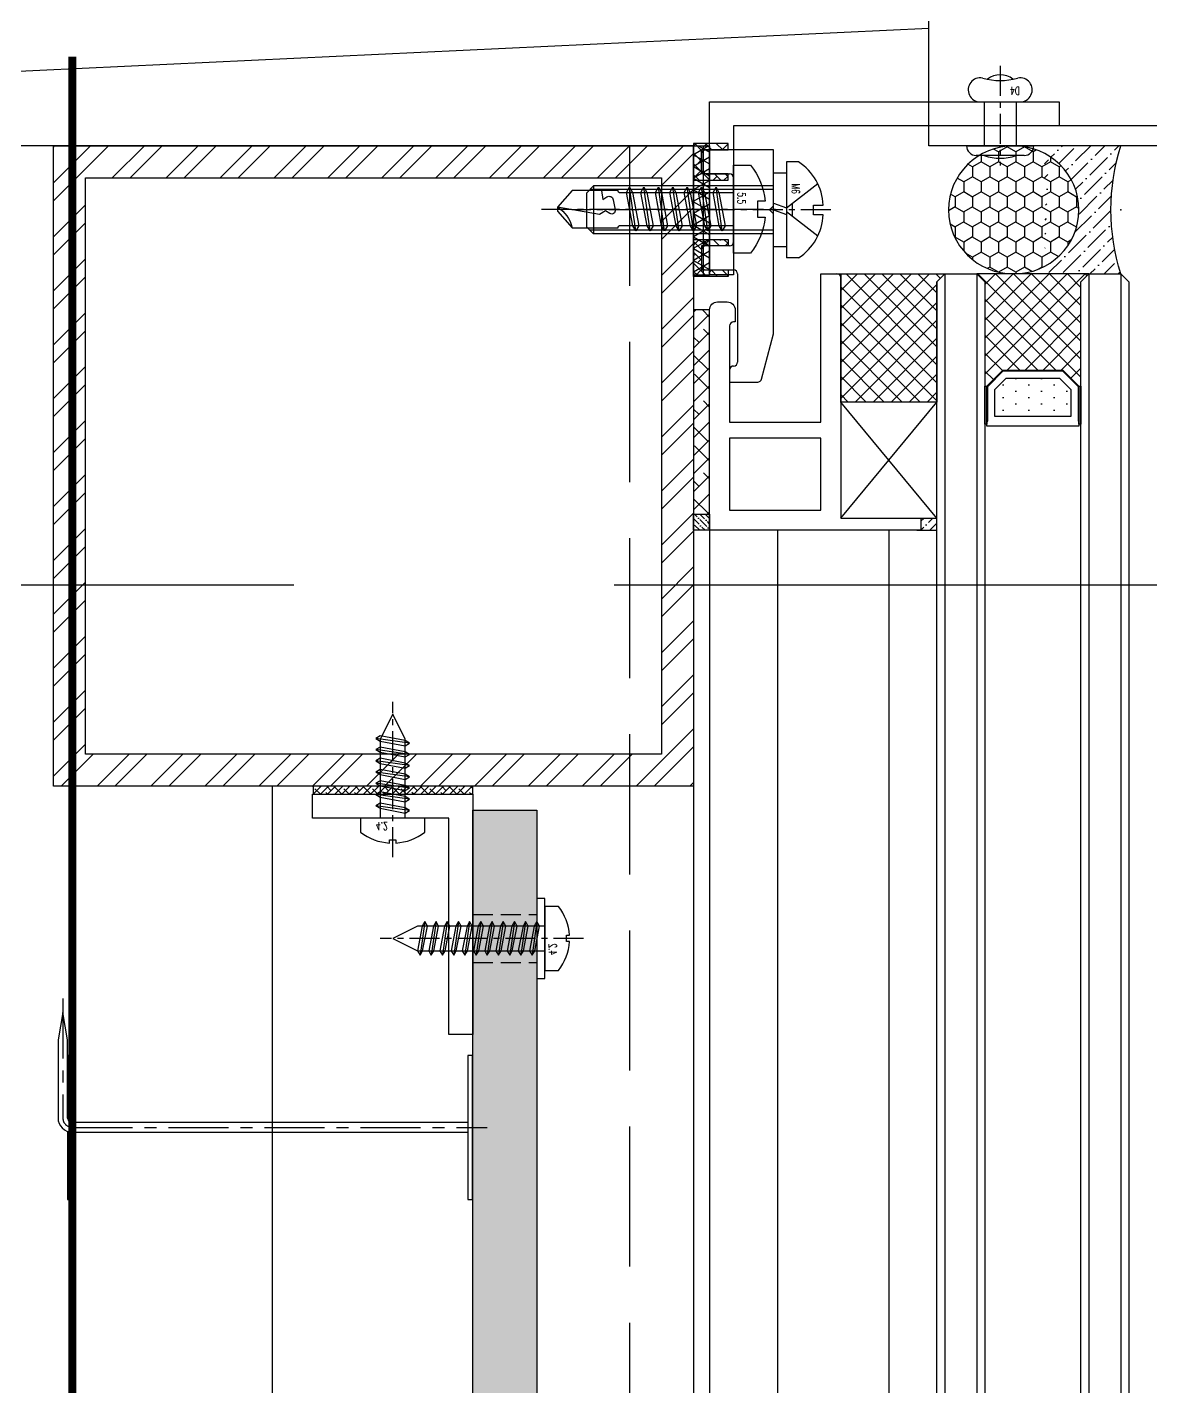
# Model space of a CAD drawing. Extents: x 220580 to 2027826, y -309201 to 71987.
# Drawn here: x 1041967 to 1042107.4, y -160176.6 to -160006.7 of the extents above; entities that cross this region are included whole.
import ezdxf
from ezdxf.enums import TextEntityAlignment as Align

# ---------------------------------------------------------------- set-up
doc = ezdxf.new("R2010")
doc.units = 0
for name, pattern in [('AUSGEZOGEN', [0]), ('CENTER', [2, 1.25, -0.25, 0.25, -0.25]), ('DASH', [0.35, 0.25, -0.1]), ('ZN-CENTER', [2, 1.25, -0.25, 0.25, -0.25]), ('ZN-DASH', [0.35, 0.25, -0.1]), ('ZN-DOT', [0.25, 0, -0.25])]:
    doc.linetypes.add(name, pattern=pattern)
for name, color, linetype in [('!ZN1-填充-8', 8, 'Continuous'), ('!ZN3-其它材质幕墙-60', 60, 'Continuous'), ('!ZN3-玻璃幕墙-4', 4, 'Continuous'), ('!ZN3-铝板幕墙-3', 3, 'Continuous'), ('!ZN4-辅助材料-1', 1, 'Continuous'), ('!ZN4-配件-11', 11, 'Continuous'), ('!ZN5-钢材投影-40', 40, 'Continuous'), ('!ZN5-铝材投影-112', 112, 'Continuous'), ('!ZN5-铝材断面-6', 6, 'Continuous'), ('!ZN6-层高线-8', 8, 'ZN-DOT'), ('!ZN6-虚线-8', 8, 'ZN-DASH'), ('11紧固件', 11, 'Continuous'), ('2钢材断面', 2, 'Continuous'), ('A_Hatch', 8, 'Continuous'), ('BM', 8, '保温棉'), ('Fill', 8, 'Continuous'), ('型材截面颜色', 253, 'Continuous')]:
    doc.layers.add(name, color=color, linetype=linetype)
for name, color, linetype, lineweight in [('0CABR-填充', 8, 'Continuous', 5), ('0CABR-密封材料、垫片', 195, 'Continuous', 9), ('0填充', 8, 'Continuous', 13)]:
    doc.layers.add(name, color=color, linetype=linetype, lineweight=lineweight)
doc.styles.add('DHTEXT-1', font='ROMANS.shx', dxfattribs={"width": 0.7, "bigfont": 'CHINESE.shx'})
doc.linetypes.add('保温棉', pattern='A,0.006248399999999999,-6.2484,[134,ltypeshp.shx,S=6.2484,R=0,X=-6.2484,Y=0],-12.4968,[134,ltypeshp.shx,S=6.2484,R=180,X=6.2484,Y=0],-6.2484', length=24.9998484)

# ---------------------------------------------------------------- blocks, each defined once
blk = doc.blocks.new('20250822090122')
at = {"layer": 'A_Hatch'}
h = blk.add_hatch(dxfattribs=at)
h.set_pattern_fill('ANSI32', color=256)
h.set_pattern_definition([(45, (-80, -40), (-3.367596045400933, 3.367596045400933), []), (45, (-77.75493500000448, -40), (-3.367596045400933, 3.367596045400933), [])])
h.paths.add_polyline_path([(0, 40), (-80, 40), (-80, -40), (0, -40)])
h.paths.add_polyline_path([(-4, 36), (-4, -36), (-76, -36), (-76, 36)], flags=16)
at = {"layer": '2钢材断面'}
for points in [[(-80, 40), (0, 40), (0, -40), (-80, -40)], [(-76, 36), (-4, 36), (-4, -36), (-76, -36)]]:
    blk.add_lwpolyline(points, close=True, dxfattribs=at)
blk = doc.blocks.new('*U307')
at = {"layer": '!ZN1-填充-8'}
h = blk.add_hatch(dxfattribs=at)
h.set_pattern_fill('ANSI37', color=256, scale=0.5, style=0)
h.set_pattern_definition([(45, (6, 0), (-1.122532015133644, 1.122532015133644), []), (135, (6, 0), (-1.122532015133644, -1.122532015133644), [])])
h.paths.add_polyline_path([(1.029468876367901e-06, 5.00000102652325), (1.029468876367901e-06, 19.00000102652371), (1.000001029469331, 18.00000102652325), (14.00000102946797, 18.00000102652325), (14.00000102946797, 17.75000102652325), (12.00000102946797, 15.75000102652325), (12.00000102946797, 8.250001026523705), (14.00000102946797, 6.250001026523705), (14.00000102946797, 6.000001026523705), (1.000001029469331, 6.000001026523705)])
for points in [[(18.75000205893684, 17.99999999999977), (14.00000205893684, 17.99999999999977), (14.00000205893684, 17.74999999999977), (18.75000205893684, 17.74999999999977)], [(18.75000205893684, 6.249999999999773), (14.00000205893684, 6.249999999999773), (14.00000205893684, 5.999999999999773), (18.75000205893684, 5.999999999999773)]]:
    blk.add_hatch(color=256, dxfattribs=at).paths.add_polyline_path(points)
h = blk.add_hatch(dxfattribs=at)
h.set_pattern_fill('DOTS', color=8, angle=-1.272221872585407e-14, style=0)
h.set_pattern_definition([(0, (6, 0), (0.7937500000000003, 1.5875), [0, -1.5875])])
h.paths.add_polyline_path([(13.00000246392847, 15.33578673215879), (13.00000246392847, 8.664213388665985), (14.4142185169444, 7.24999733565005), (17.80000246392865, 7.24999733565005), (17.80000246392865, 16.74999733565005), (14.41421306741995, 16.74999733565005)])
for p, q in [((2.058937752735802e-06, 22.99999999999977), (456.1575959724692, 23.00000000001271)), ((1.029468876367901e-06, 19.00000102946865), (456.1575949430003, 19.00000102948158)), ((1.029468876367901e-06, 4.999999091356358), (456.1575949430003, 4.999999091369286)), ((2.058937752735801e-06, 1.000000120825234), (456.1575959724692, 1.000000120838163))]:
    blk.add_line(p, q, dxfattribs=at)
at = {"layer": '!ZN3-玻璃幕墙-4'}
for points in [[(456.1575959724692, 24.00000000001271), (1.000002058937753, 23.99999999999977), (2.058937752735802e-06, 22.99999999999977), (2.058937752735801e-06, 18.99999999999977), (1.000002058937753, 17.99999999999977), (456.1575959724692, 18.0000000000127)], [(456.1575959724696, 6.000000000012701), (1.000002058937298, 5.999999999999773), (2.058936843241099e-06, 4.999999999999773), (2.058935933746397e-06, 0.9999999999997726), (1.000002058935479, 0), (456.1575959724696, 1.452055201932383e-11)]]:
    blk.add_lwpolyline(points, dxfattribs=at)
at = {"layer": '!ZN4-辅助材料-1'}
for points in [[(1.029468876367901e-06, 5.00000102652325), (1.029468876367901e-06, 19.00000102652371), (1.000001029469331, 18.00000102652325), (14.00000102946797, 18.00000102652325), (14.00000102946797, 17.75000102652325), (12.00000102946797, 15.75000102652325), (12.00000102946797, 8.250001026523705), (12.00000102946797, 8.250001026523705), (14.00000102946797, 6.250001026523705), (14.00000102946797, 6.000001026523705), (1.000001029469331, 6.000001026523705), (1.029468876367901e-06, 5.00000102652325)], [(12.00000205893639, 15.74999993958727), (12.00000205893639, 8.250000060412503), (14.00000205893639, 6.250000060412503), (19.00000205893639, 6.250000060412503), (19.00000205893639, 17.7500000604125), (14.00000205893639, 17.7500000604125)], [(18.75000205893684, 17.99999999999977), (14.00000205893684, 17.99999999999977), (14.00000205893684, 17.74999999999977), (18.75000205893684, 17.74999999999977)], [(13.00000246392847, 15.33578673215879), (13.00000246392847, 8.664213388665985), (14.4142185169444, 7.24999733565005), (17.80000246392865, 7.24999733565005), (17.80000246392865, 16.74999733565005), (14.41421306741995, 16.74999733565005)], [(18.75000205893684, 6.249999999999773), (14.00000205893684, 6.249999999999773), (14.00000205893684, 5.999999999999773), (18.75000205893684, 5.999999999999773)]]:
    blk.add_lwpolyline(points, close=True, dxfattribs=at)
blk.add_lwpolyline([(18.40000141310247, 17.74999853286067), (18.40000141310247, 17.65000006041237), (14.04142182915984, 17.65000006041237), (12.09999785437094, 15.70857608562369), (12.09999785437094, 8.291423709387573), (14.04142303089793, 6.349998532860582), (18.40000205893648, 6.349998532860582), (18.40000205893648, 6.250000060412503), (18.40000205893648, 6.349998532860582)], dxfattribs=at)
at = {"layer": 'Defpoints', "color": 250}
for p in [(2.058935478999047e-06, 24.00000205304696), (1.029468876367901e-06, 17.99999999999977), (1.029468876367901e-06, 5.999999999999773), (12.00000205893639, 6.000001026523705), (2.058935478999047e-06, 0)]:
    blk.add_point(p, dxfattribs=at)
blk = doc.blocks.new('*U2091')
at = {"linetype": 'ByBlock', "ltscale": 10}
for p, q in [((0.9859588387780631, 2.110000000000021), (1.57904116122194, -2.110000000000007)), ((2.385958838778063, 2.109999999999977), (2.97904116122194, -2.110000000000051)), ((3.785958838778063, 2.109999999999933), (4.37904116122194, -2.110000000000094)), ((5.185958838778062, 2.109999999999889), (5.779041161221939, -2.110000000000138)), ((6.585958838778063, 2.109999999999845), (7.17904116122194, -2.110000000000182)), ((7.985958838778063, 2.109999999999801), (8.57904116122194, -2.110000000000226)), ((9.385958838778063, 2.109999999999757), (9.97904116122194, -2.11000000000027)), ((0, 1.550000000000024), (9.895000016689004, 1.549999999999739)), ((9.895000016689004, 1.549999999999739), (13, -2.927436071331612e-13)), ((9.895000016689004, -1.550000000000255), (0, -1.549999999999945)), ((13, -2.927436071331612e-13), (9.895000016689004, -1.550000000000255))]:
    blk.add_line(p, q, dxfattribs=at)
at = {"color": 0, "linetype": 'CENTER', "ltscale": 3}
blk.add_line((-4.851510917911964, 2.913225216616411e-13), (14.54315256367451, -8.526512829121202e-15), dxfattribs=at)
at = {"linetype": 'ByBlock', "ltscale": 10}
blk.add_lwpolyline([(-3.087680633323398, 0.4000000000000909, -0.1514667514007003), (-1.723475382979757, 4), (0, 4), (0, -4), (-1.723475382979757, -4, -0.1514667514007005), (-3.087680633323398, -0.4000000000000892), (-2.699999999999932, -0.3999999999999773), (-2.699999999999932, 0.4000000000000341)], format="xyb", close=True, dxfattribs=at)
for points in [[(1.255725010475717, -1.549999999999976), (0.6626426880318403, 1.550000000000018), (0.9859588387779494, 2.109999999999935), (1.309274989524115, 1.550000000000018), (1.902357311968163, -1.549999999999976), (1.57904116122194, -2.10999999999995)], [(2.655725010475717, -1.55000000000002), (2.06264268803184, 1.549999999999975), (2.385958838777949, 2.109999999999892), (2.709274989524115, 1.549999999999975), (3.302357311968163, -1.55000000000002), (2.97904116122194, -2.109999999999994)], [(4.055725010475717, -1.550000000000064), (3.46264268803184, 1.549999999999931), (3.785958838777949, 2.109999999999848), (4.109274989524115, 1.549999999999931), (4.702357311968163, -1.550000000000064), (4.37904116122194, -2.110000000000038)], [(5.455725010475716, -1.550000000000108), (4.86264268803184, 1.549999999999887), (5.185958838777949, 2.109999999999804), (5.509274989524115, 1.549999999999887), (6.102357311968162, -1.550000000000108), (5.779041161221939, -2.110000000000082)], [(6.855725010475717, -1.550000000000152), (6.26264268803184, 1.549999999999843), (6.585958838777949, 2.10999999999976), (6.909274989524115, 1.549999999999843), (7.502357311968162, -1.550000000000152), (7.17904116122194, -2.110000000000126)], [(8.255725010475718, -1.550000000000196), (7.66264268803184, 1.549999999999799), (7.985958838777949, 2.109999999999716), (8.309274989524116, 1.549999999999799), (8.902357311968164, -1.550000000000196), (8.57904116122194, -2.11000000000017)], [(9.655725010475717, -1.55000000000024), (9.06264268803184, 1.549999999999755), (9.385958838777949, 2.109999999999672), (9.709274989524115, 1.549999999999755), (10.30235731196816, -1.55000000000024), (9.97904116122194, -2.110000000000213)]]:
    blk.add_lwpolyline(points, close=True, dxfattribs=at)
at = {"layer": 'Defpoints', "color": 0, "ltscale": 10, "style": 'DHTEXT-1', "width": 0.7}
blk.add_text('4.2', height=1, rotation=90, dxfattribs=at).set_placement((-0.4943080637851551, -1.360906739295894), align=Align.CENTER)
blk = doc.blocks.new('*U2090')
at = {"linetype": 'ByBlock', "ltscale": 10}
for p, q in [((0.9859588387780631, 2.110000000000021), (1.57904116122194, -2.110000000000007)), ((2.385958838778063, 2.109999999999994), (2.97904116122194, -2.110000000000034)), ((3.785958838778063, 2.109999999999967), (4.37904116122194, -2.110000000000061)), ((5.185958838778062, 2.10999999999994), (5.779041161221939, -2.110000000000087)), ((6.585958838778063, 2.109999999999913), (7.17904116122194, -2.110000000000114)), ((7.985958838778063, 2.109999999999886), (8.57904116122194, -2.110000000000142)), ((9.385958838778063, 2.109999999999859), (9.97904116122194, -2.110000000000168)), ((10.78595883877806, 2.109999999999832), (11.37904116122194, -2.110000000000196)), ((12.18595883877806, 2.109999999999805), (12.77904116122194, -2.110000000000222)), ((13.58595883877806, 2.109999999999778), (14.17904116122194, -2.110000000000249)), ((14.98595883877806, 2.109999999999751), (15.57904116122194, -2.110000000000277)), ((0, 1.550000000000024), (15.895000016689, 1.549999999999744)), ((15.895000016689, 1.549999999999744), (19, -2.884803507186006e-13)), ((15.895000016689, -1.550000000000251), (0, -1.549999999999945)), ((19, -2.884803507186006e-13), (15.895000016689, -1.550000000000251))]:
    blk.add_line(p, q, dxfattribs=at)
at = {"color": 0, "linetype": 'CENTER', "ltscale": 3}
blk.add_line((-4.851510917911964, 2.913225216616411e-13), (20.54315256367451, -4.2632564145606e-15), dxfattribs=at)
at = {"linetype": 'ByBlock', "ltscale": 10}
blk.add_lwpolyline([(-3.087680633323398, 0.4000000000000909, -0.1514667514007003), (-1.723475382979757, 4), (0, 4), (0, -4), (-1.723475382979757, -4, -0.1514667514007005), (-3.087680633323398, -0.4000000000000892), (-2.699999999999932, -0.3999999999999773), (-2.699999999999932, 0.4000000000000341)], format="xyb", close=True, dxfattribs=at)
for points in [[(1.255725010475717, -1.549999999999976), (0.6626426880318403, 1.550000000000018), (0.9859588387779494, 2.109999999999935), (1.309274989524115, 1.550000000000018), (1.902357311968163, -1.549999999999976), (1.57904116122194, -2.10999999999995)], [(2.655725010475717, -1.550000000000003), (2.06264268803184, 1.549999999999991), (2.385958838777949, 2.109999999999908), (2.709274989524115, 1.549999999999991), (3.302357311968163, -1.550000000000003), (2.97904116122194, -2.109999999999977)], [(4.055725010475717, -1.55000000000003), (3.46264268803184, 1.549999999999965), (3.785958838777949, 2.109999999999881), (4.109274989524115, 1.549999999999965), (4.702357311968163, -1.55000000000003), (4.37904116122194, -2.110000000000004)], [(5.455725010475716, -1.550000000000057), (4.86264268803184, 1.549999999999937), (5.185958838777949, 2.109999999999855), (5.509274989524115, 1.549999999999937), (6.102357311968162, -1.550000000000057), (5.779041161221939, -2.110000000000031)], [(6.855725010475717, -1.550000000000084), (6.26264268803184, 1.549999999999911), (6.585958838777949, 2.109999999999828), (6.909274989524115, 1.549999999999911), (7.502357311968162, -1.550000000000084), (7.17904116122194, -2.110000000000058)], [(8.255725010475718, -1.550000000000111), (7.66264268803184, 1.549999999999883), (7.985958838777949, 2.1099999999998), (8.309274989524116, 1.549999999999883), (8.902357311968164, -1.550000000000111), (8.57904116122194, -2.110000000000085)], [(9.655725010475717, -1.550000000000138), (9.06264268803184, 1.549999999999857), (9.385958838777949, 2.109999999999774), (9.709274989524115, 1.549999999999857), (10.30235731196816, -1.550000000000138), (9.97904116122194, -2.110000000000111)], [(11.05572501047572, -1.550000000000165), (10.46264268803184, 1.54999999999983), (10.78595883877795, 2.109999999999746), (11.10927498952411, 1.54999999999983), (11.70235731196816, -1.550000000000165), (11.37904116122194, -2.110000000000139)], [(12.45572501047572, -1.550000000000192), (11.86264268803184, 1.549999999999803), (12.18595883877795, 2.10999999999972), (12.50927498952412, 1.549999999999803), (13.10235731196816, -1.550000000000192), (12.77904116122194, -2.110000000000166)], [(13.85572501047572, -1.550000000000219), (13.26264268803184, 1.549999999999776), (13.58595883877795, 2.109999999999693), (13.90927498952411, 1.549999999999776), (14.50235731196816, -1.550000000000219), (14.17904116122194, -2.110000000000193)], [(15.25572501047572, -1.550000000000246), (14.66264268803184, 1.549999999999749), (14.98595883877795, 2.109999999999665), (15.30927498952412, 1.549999999999749), (15.90235731196816, -1.550000000000246), (15.57904116122194, -2.11000000000022)]]:
    blk.add_lwpolyline(points, close=True, dxfattribs=at)
at = {"layer": 'Defpoints', "color": 0, "ltscale": 10, "style": 'DHTEXT-1', "width": 0.7}
blk.add_text('4.2', height=1, rotation=90, dxfattribs=at).set_placement((-0.4943080637851551, -1.360906739295894), align=Align.CENTER)
blk = doc.blocks.new('*U1912')
at = {"linetype": 'ByBlock', "ltscale": 10}
blk.add_lwpolyline([(0, -5), (1, -5), (1, 5), (0, 5)], close=True, dxfattribs=at)
blk = doc.blocks.new('*U1909')
at = {"linetype": 'ByBlock', "ltscale": 15}
blk.add_lwpolyline([(0.599999999627471, 0.599999999627471), (0.599999999627471, 50.00000000000342, -0.414213562373095), (1.199999999254942, 50.5999999996309), (10.93635668896604, 50.5999999996309), (14.33912577864248, 51.19999999925837), (10.93635668896604, 51.79999999888584), (1.199999999254942, 51.79999999888584, 0.414213562373095), (-0.599999999627471, 50.00000000000342), (-0.599999999627471, 0.599999999627471)], format="xyb", dxfattribs=at)
at = {"color": 0, "linetype": 'ZN-CENTER', "ltscale": 6}
blk.add_lwpolyline([(16.10812437337995, 51.19999999925837), (1.199999999254942, 51.19999999925837, 0.4142135623730951), (0, 50.00000000000342), (0, -1.813810506033718)], format="xyb", dxfattribs=at)
at = {"linetype": 'ByBlock', "ltscale": 15}
for points in [[(-0.4970562745584175, 50.5999999996309), (-8.999999994412065, 50.5999999996309), (-8.999999994412065, 50.00000000000342), (-0.599999999627471, 50.00000000000342)], [(0.599999999627471, 50.00000000000342), (8.999999994412065, 50.00000000000342), (8.999999994412065, 50.5999999996309), (1.199999999254942, 50.5999999996309)]]:
    blk.add_lwpolyline(points, dxfattribs=at)
blk.add_lwpolyline([(-8.999999994412065, 0.599999999627471), (-8.999999994412065, 0), (8.999999994412065, 0), (8.999999994412065, 0.599999999627471)], close=True, dxfattribs=at)
blk = doc.blocks.new('20240131155736')
at = {"layer": '!ZN1-填充-8'}
h = blk.add_hatch(dxfattribs=at)
h.set_pattern_fill('ANSI36', color=256, scale=0.5, angle=270, style=0)
h.set_pattern_definition([(315, (4155.516182055328, -11794.82250172619), (1.543481520808761, -0.4209495056751171), [1.984375, -0.396875, 0, -0.396875])])
h.paths.add_polyline_path([(-0.7497986001617392, 0.7500036128367356), (-0.7497986001617392, -0.7500036128367356), (1.250202532093681, -0.7500036128367356), (1.250202532093681, 0.7500036128367356)])
at = {"layer": '!ZN4-辅助材料-1', "linetype": 'AUSGEZOGEN'}
blk.add_line((-1.250202532108233, 0.749996387068677), (1.250202532108233, 0.7500036128367356), dxfattribs=at)
blk = doc.blocks.new('20240131160147')
at = {"layer": '!ZN5-铝材断面-6'}
blk.add_lwpolyline([(-3.359996820086963, 1.24972521692689), (-3.360017300714389, 19.749725232934), (-0.8600173007143894, 19.749725232934), (-0.8599968200869625, -10.750274787526), (9.139988671027822, -10.75027476862306), (9.139988671027822, -12.25027476862306), (-17.2600001134706, -12.25027476875402), (-17.2600001134706, 15.24972523121687, -0.414213562373095), (-16.2600001134706, 16.24972523121687), (-15.06000012539153, 16.24972523121687, -0.414213562373095), (-14.06000012539153, 15.24972523121687), (-14.06000012539153, 13.74972523121687), (-14.2600001134706, 13.74972523121687, 0.414213562373095), (-14.7600001134706, 13.24972523121687), (-14.7600001134706, 1.249725235698861)], format="xyb", close=True, dxfattribs=at)
blk.add_lwpolyline([(-14.7600001134706, -0.7502747643011389), (-14.7600001134706, -9.750274768754025), (-3.359996820086963, -9.750274787525996), (-3.359996820086963, -0.7502747830731096)], close=True, dxfattribs=at)
at = {"layer": '!ZN1-填充-8', "ltscale": 50, "xscale": -1, "rotation": 180}
blk.add_blockref('20240131155736', (9.889797354408074, -11.50027115578996), dxfattribs=at)
blk = doc.blocks.new('20250822102610', base_point=(-89164.55327459493, -87453.63117898782))
at = {"layer": '!ZN1-填充-8'}
h = blk.add_hatch(dxfattribs=at)
h.set_pattern_fill('ANSI37', color=256, angle=-1.272221872585407e-14, style=0)
h.set_pattern_definition([(44.99999999999999, (0, 0), (-1.122532015133644, 1.122532015133644), []), (135, (0, 0), (-1.122532015133644, -1.122532015133644), [])])
edge = h.paths.add_edge_path()
edge.add_line((-89165.05327484866, -87423.13117512563), (-89151.55327484867, -87423.13118085341))
edge.add_line((-89151.55327484867, -87423.13118085341), (-89152.55327484867, -87424.13118000627))
edge.add_line((-89152.55327484867, -87424.13118000627), (-89152.55327484867, -87439.13118438769))
edge.add_line((-89152.55327484867, -87439.13118438769), (-89164.55327484867, -87439.13117682973))
edge.add_line((-89164.55327484867, -87439.13117682973), (-89164.55327484867, -87423.63117784967))
edge.add_arc((-89165.05327484867, -87423.63117512563), 0.5000000000074204, 359.9996878473482, 449.9999999983324)
at = {"layer": '!ZN1-填充-8', "ltscale": 100}
for p, q in [((-89152.5532746931, -87453.63117898782), (-89164.55327484867, -87439.13117682973)), ((-89164.55327459493, -87453.63117898782), (-89152.55327484867, -87439.13118438756))]:
    blk.add_line(p, q, dxfattribs=at)
at = {"layer": '!ZN4-辅助材料-1', "linetype": 'AUSGEZOGEN'}
blk.add_lwpolyline([(-89165.05327484866, -87423.13117512563), (-89151.55327484867, -87423.13118085341), (-89152.55327484867, -87424.13118000627), (-89152.55327484867, -87439.13118438769), (-89164.55327484867, -87439.13117682973), (-89164.55327484867, -87423.63117784967, 0.4142151580810171), (-89165.05327484866, -87423.13117512563), (-89165.05327484866, -87423.13117512563)], format="xyb", dxfattribs=at)
blk.add_lwpolyline([(-89152.55327484867, -87439.13118438768), (-89164.55327467559, -87439.13117716176), (-89164.55327469764, -87442.13117353823)], dxfattribs=at)
blk.add_lwpolyline([(-89164.55327459965, -87439.13117716176), (-89164.55327459493, -87453.63117898782), (-89152.5532746931, -87453.63117898782), (-89152.55327469783, -87439.13117716176)], close=True, dxfattribs=at)
blk = doc.blocks.new('20250822103338', base_point=(-89182.55327602196, -87455.13117897836))
at = {"layer": '0填充'}
h = blk.add_hatch(dxfattribs=at)
h.set_pattern_fill('ANSI38', color=256, angle=360, style=0)
h.set_pattern_definition([(45, (0, 0), (-1.122532015133644, 1.122532015133644), []), (134.9999999999999, (0, 0), (-3.367596045400932, 1.122532015133645), [3.96875, -2.38125])])
h.paths.add_polyline_path([(-89182.553276022, -87453.13117897836), (-89180.55327602198, -87453.13117897836), (-89180.55327602211, -87427.6311789784), (-89182.55327602211, -87427.6311789784)])
at = {"layer": '型材截面颜色', "ltscale": 60}
h = blk.add_hatch(dxfattribs=at)
h.set_pattern_fill('ANSI36', color=256, scale=0.3, angle=90.00000000000001)
h.set_pattern_definition([(135, (0, 0), (-0.9260889124852567, 0.2525697034050699), [1.190625, -0.238125, 0, -0.238125])])
h.paths.add_polyline_path([(-89182.55327602196, -87455.13117898106), (-89182.55327602196, -87453.13104161006), (-89180.55326710995, -87453.1311102956), (-89180.55326710995, -87455.13124766659)])
at = {"layer": '!ZN4-辅助材料-1'}
for points in [[(-89180.55327602195, -87427.6311789784), (-89182.55327602195, -87427.6311789784), (-89182.55327602196, -87453.13117897836), (-89180.55327602196, -87453.13117897836)], [(-89182.55327602196, -87455.13117897836), (-89182.55327602196, -87453.13104160737), (-89180.55326570052, -87453.13103338321), (-89180.55326570052, -87455.1311707542)]]:
    blk.add_lwpolyline(points, close=True, dxfattribs=at)
at = {"layer": '0CABR-密封材料、垫片'}
blk.add_lwpolyline([(-89180.55327602195, -87427.6311789784), (-89182.55327602195, -87427.6311789784), (-89182.55327602196, -87455.13117897836), (-89180.55327602196, -87455.13117897836)], close=True, dxfattribs=at)
blk = doc.blocks.new('20250822103828')
at = {"layer": '!ZN4-辅助材料-1', "ltscale": 100}
for name, p in [('20250822102610', (18.40000010126096, 1.499999990541255)), ('20250822103338', (0, 0))]:
    blk.add_blockref(name, p, dxfattribs=at)
at = {"layer": '!ZN6-虚线-8', "ltscale": 50}
blk.add_blockref('20240131160147', (19.26000011348515, 12.25027476875402), dxfattribs=at)
blk = doc.blocks.new('16胶缝')
at = {"layer": '!ZN1-填充-8', "ltscale": 0.1}
h = blk.add_hatch(dxfattribs=at)
h.set_pattern_fill('HONEY', color=256, scale=10, style=0)
h.set_pattern_definition([(4.818975183877585e-15, (-19679.56000236233, -11324.37131966545), (1.875, 1.08253175), [1.25, -2.5]), (120, (-19679.56000236233, -11324.37131966545), (-1.874999995903225, 1.082531757095823), [1.249999999999998, -2.499999999999997]), (60.00000000000003, (-19679.56000236233, -11324.37131966545), (4.096775418904741e-09, 2.165063507095822), [-2.499999999999998, 1.249999999999999])])
edge = h.paths.add_edge_path()
edge.add_ellipse((8.000000000182808, 13.40127735032729), major_axis=(-1.852811262691897e-12, -8.148750109612592), ratio=0.9817456533069091, start_angle=0, end_angle=360)
h = blk.add_hatch(dxfattribs=at)
h.set_pattern_fill('ANSI36', color=256, scale=10, style=0)
h.set_pattern_definition([(45.00000000000003, (-19679.575386873, -11324.37131966545), (0.6629126073623883, 2.430679560328756), [3.125, -0.625, 0, -0.625])])
edge = h.paths.add_edge_path()
edge.add_ellipse((8.015384510843433, 13.40127735032729), major_axis=(0.8733517820453444, 8.103544729698486), ratio=0.9813319895029027, start_angle=124.6262873536864, end_angle=247.3977371599691, ccw=False)
edge.add_arc((0.0005942590132690384, 10.19757702908555), 1.197577176534192, 269.97156881858757, 324.48671338471985, ccw=False)
edge.add_line((1.455191522836685e-11, 8.999999999992724), (1.091393642127514e-11, -1.818989403545856e-12))
edge.add_arc((8.000000000015461, -24.92179927315374), 26.17434008740905, 432.2031562990745, 467.7968437009381, ccw=False)
edge.add_line((16.00000000001455, 0), (16.00000000001091, 9.000000000003638))
edge.add_arc((16.00645417175474, 10.22705133927502), 1.227068313314542, 216.5905572920867, 269.6986325029304, ccw=False)
at = {"layer": '!ZN4-辅助材料-1', "color": 1, "ltscale": 0.1}
blk.add_arc((8.000000000014552, -24.92179927313555), 26.17434008739207, 72.20315629866607, 107.7968437013339, dxfattribs=at)
blk.add_ellipse((8.000000000182808, 13.40127735032729), major_axis=(-1.852811262691897e-12, -8.148750109612592), ratio=0.9817456533069091, dxfattribs=at)
blk.add_point((8.000000000014552, 7.275957614183426e-12), dxfattribs=at)
blk = doc.blocks.new('胶缝断面')
at = {"color": 7, "ltscale": 0.1, "extrusion": (0, 0, -1), "zscale": -1, "rotation": 180}
blk.add_blockref('16胶缝', (8, 5.456968210637569e-12), dxfattribs=at)
blk = doc.blocks.new('*U1907')
at = {"linetype": 'ByBlock', "ltscale": 10}
for p, q in [((-3.099760062443238, 5.999999999999091), (-1.5997600624396, 5.999999999999091)), ((-1.5997600624396, -5.999999999999091), (-1.5997600624396, 5.999999999999091)), ((-1.5997600624396, -4.620044984873882), (-1.5997600624396, 4.620044984872013)), ((-1.5997600624396, 4.620044984872013), (0, 4.620044984872013)), ((0, 4.620044984872013), (0, -4.620044984873882)), ((-5.512308570388996, 3.264313849224891), (-1.5997600624396, 0.2324707128979036)), ((2.220446049250313e-16, 3.000000000002645), (22.5002399375644, 3.000000000000339)), ((2.220446049250313e-16, 2.55000000000389), (22.95023993756877, 2.549999999997793)), ((22.50023993756076, -2.999999999986928), (22.50023993755713, 3.000000000014891)), ((22.50023993755713, 3.000000000014891), (23.40023993755858, 2.100000000013436)), ((23.40023993756222, -2.100000000009119), (23.40023993755858, 2.100000000013436)), ((-6.199760062438145, 0.5999999999958163), (-4.999760062433779, 0.5999999999976353)), ((-4.999760062433779, 0.5999999999976353), (-4.999760062433779, -0.5999999999994543)), ((-2.359507198434585, 0.8212005739923881), (-2.359507198434585, -0.8212005739890408)), ((0, -9.343636975245317e-13), (-1.5997600624396, 0.5822434348437788)), ((-4.999760062433779, -0.5999999999994543), (-6.200041946336569, -0.6000000000067303)), ((-5.512308570388996, -3.264313849219434), (-1.5997600624396, -0.2324707128950645)), ((-0.0001236077368957922, -0.834518847842471), (-1.599883670176496, -0.2522754129977578)), ((0, -2.549999999996544), (22.95023993757604, -2.549999999997114)), ((2.220446049250313e-16, -2.999999999997355), (22.50023993756804, -2.999999999999661)), ((22.50023993755713, -3.000000000014213), (23.40023993755858, -2.100000000012757)), ((0, -4.620044984873882), (-1.5997600624396, -4.620044984873882)), ((-3.0997600624396, -5.999999999999091), (-1.5997600624396, -5.999999999999091))]:
    blk.add_line(p, q, dxfattribs=at)
at = {"color": 0, "linetype": 'ZN-CENTER', "ltscale": 3}
blk.add_line((-7.149760062439595, 2.968965134506063e-13), (25.2002399375604, 2.456684181638768e-12), dxfattribs=at)
at = {"linetype": 'ByBlock', "ltscale": 10}
for centre, radius, start, end in [((0.6289204536260513, 0.2696463704114649), 6.836666666661672, 123.0516276806388, 177.2303399897559), ((0.6289204536260513, -0.2696463704151029), 6.836666666662514, 182.7696600102441, 236.9483723193611)]:
    blk.add_arc(centre, radius, start, end, dxfattribs=at)
at = {"layer": 'Defpoints', "color": 0, "ltscale": 10, "style": 'DHTEXT-1', "width": 0.7}
blk.add_text('M6', height=1, rotation=90, dxfattribs=at).set_placement((-2.254738332375523, -2.651439335049475), align=Align.CENTER)
blk = doc.blocks.new('20250828093013')
at = {"layer": '!ZN5-铝材投影-112'}
for p, q in [((1.455191522836685e-11, 3.637978807091713e-12), (-8.499999999869033, 1.455191522836685e-11)), ((-1.01863406598568e-10, -6.999999999985448), (0, 0)), ((-8.999999999869033, -0.4999999999854481), (-8.999999999869033, -2.499999999985448)), ((-8.499999999869033, -2.999999999985448), (-5.499999999869033, -2.999999999985448)), ((-4.999999999869033, -3.499999999985448), (-5.000000000101863, -11.49999999998545)), ((-4.999999999869033, -3.499999999985448), (-4.999999999869033, -3.499999999985448)), ((-0.5000000001018634, -7.499999999985448), (-1.01863406598568e-10, -6.999999999985448)), ((-1.01863406598568e-10, -7.999999999985448), (-0.5000000001018634, -7.499999999985448)), ((-1.01863406598568e-10, -22.99999999998545), (-1.01863406598568e-10, -7.999999999985448)), ((-8.999999999869033, -12.49999999998545), (-8.999999999869033, -14.49999999998545)), ((-5.499999999869033, -11.99999999998545), (-8.499999999869033, -11.99999999998545)), ((-8.499999999869033, -14.99999999998545), (-4.999999999577994, -14.99999999998181)), ((-4.499999999577994, -15.49999999998181), (-4.499999999577994, -26.49999999998181)), ((-1.508395735509112, -28.6294095225021), (-1.01863406598568e-10, -22.99999999998545)), ((-5.499999999577994, -27.49999999998181), (-5.499999999577994, -28.99999999998181)), ((-5.499999999577994, -28.99999999998181), (-1.991358648621826, -28.99999999998545))]:
    blk.add_line(p, q, dxfattribs=at)
for centre, radius, start, end in [((-8.499999999869033, -0.4999999999854481), 0.5, 90, 180), ((-8.499999999869033, -2.499999999985448), 0.5, 180, 270), ((-5.499999999869033, -3.499999999989086), 0.500000000003638, 4.168816632087861e-10, 90), ((-5.499999999985448, -11.50000000009823), 0.4999999998835847, 270.0000000133402, 1.292333155947237e-08), ((-8.499999999869033, -12.49999999998545), 0.5, 90, 180), ((-8.499999999869033, -14.49999999998545), 0.5, 180, 270), ((-4.999999999577994, -15.49999999998181), 0.5, 0, 90), ((-4.999999999577994, -27.49999999998181), 0.5, 90, 180), ((-4.999999999577994, -26.49999999998181), 0.5, 270, 0), ((-1.991358648665482, -28.49999999998909), 0.499999999996362, 270.0000000050026, 345.0000000045844)]:
    blk.add_arc(centre, radius, start, end, dxfattribs=at)
blk = doc.blocks.new('*U1100')
at = {"linetype": 'ByBlock', "ltscale": 10}
for p, q in [((0, 2.084999581674395), (14.28830168384373, 2.085001969002848)), ((1.419619596213958, 2.729999885991237), (2.200602679755074, -2.730000114008757)), ((3.219619596213958, 2.729999881768008), (4.000602679755074, -2.730000118231986)), ((5.019619596213958, 2.729999877544779), (5.800602679755074, -2.730000122455214)), ((6.819619596213958, 2.729999873321551), (7.600602679755074, -2.730000126678443)), ((8.619619596213958, 2.729999869098322), (9.400602679755075, -2.730000130901672)), ((10.41961959621396, 2.729999864875094), (11.20060267975507, -2.7300001351249)), ((12.21961959621396, 2.729999860651865), (13.00060267975507, -2.730000139348129)), ((14.28834179297628, -2.085001744372565), (0, -2.084999717997933))]:
    blk.add_line(p, q, dxfattribs=at)
at = {"color": 0, "linetype": 'CENTER', "ltscale": 3}
blk.add_line((23.99999999999994, 2.188255855140087e-07), (-5.914909539480056, -1.533137051807418e-07), dxfattribs=at)
at = {"linetype": 'ByBlock', "ltscale": 10}
blk.add_lwpolyline([(-3.944271909999143, 1.000000079036682, -0.137385347329328), (-2.123903424387548, 5.500000079036611), (1.77635683940025e-15, 5.500000079036611), (1.77635683940025e-15, -5.499999920963375), (-2.123903424387548, -5.499999920963375, -0.137385347329328), (-3.944271909999143, -0.9999999209634319), (-2.999999999999998, -0.9999999209633751), (-2.999999999999998, 1.000000079036639)], format="xyb", close=True, dxfattribs=at)
for points in [[(1.828211756127738, -2.085000114008789), (1.047228672586622, 2.084999885991241), (1.419619596213901, 2.729999885991095), (1.792010519841123, 2.084999885991241), (2.57299360338241, -2.085000114008761), (2.200602679755074, -2.730000114008771)], [(3.628211756127738, -2.085000118232018), (2.847228672586622, 2.084999881768012), (3.219619596213901, 2.729999881767866), (3.592010519841123, 2.084999881768012), (4.37299360338241, -2.085000118231989), (4.000602679755074, -2.730000118232)], [(5.428211756127738, -2.085000122455247), (4.647228672586622, 2.084999877544783), (5.019619596213901, 2.729999877544637), (5.392010519841123, 2.084999877544783), (6.17299360338241, -2.085000122455218), (5.800602679755074, -2.730000122455229)], [(7.228211756127738, -2.085000126678475), (6.447228672586622, 2.084999873321555), (6.819619596213901, 2.729999873321409), (7.192010519841123, 2.084999873321555), (7.97299360338241, -2.085000126678447), (7.600602679755074, -2.730000126678457)], [(9.028211756127739, -2.085000130901704), (8.247228672586623, 2.084999869098326), (8.619619596213902, 2.72999986909818), (8.992010519841124, 2.084999869098326), (9.77299360338241, -2.085000130901676), (9.400602679755075, -2.730000130901686)], [(10.82821175612774, -2.085000135124933), (10.04722867258662, 2.084999864875098), (10.4196195962139, 2.729999864874951), (10.79201051984112, 2.084999864875098), (11.57299360338241, -2.085000135124904), (11.20060267975507, -2.730000135124914)], [(12.62821175612774, -2.085000139348161), (11.84722867258662, 2.084999860651869), (12.2196195962139, 2.729999860651723), (12.59201051984112, 2.084999860651869), (13.37299360338241, -2.085000139348133), (13.00060267975507, -2.730000139348143)]]:
    blk.add_lwpolyline(points, close=True, dxfattribs=at)
for points in [[(14.28755614132959, -2.084999790480305, -0.414213562373095), (14.44551068678416, -2.242954335934877), (14.44551068678416, -2.321931608662732), (20.17706341883141, -2.321931608662732), (21.99999672497771, -0.2620664843346907), (21.99999672497771, 0.2620669033741529), (20.1770634188305, 2.321932027703048), (14.44551068678416, 2.321932027703616), (14.44551068678416, 2.242954754974284, -0.414213562373095), (14.28755614132959, 2.085000209519654)], [(16.51287844574838, -2.321931608662732), (16.35611659158181, -1.195959136936376), (15.82661205339483, -1.523970797760166, -0.5304615897786895), (15.03442566961419, -1.169417307181045), (14.81075563571315, 0.0990784896746442, -0.6513157956771675), (15.47433833661651, 0.5440859063701903), (16.0012324895205, 0.2109028390927443), (16.76803563861736, 0.6608451827776259), (21.99999672497771, -0.2620664843346907, -0.2012259957209903), (20.1770634188305, 2.321932027703048)]]:
    blk.add_lwpolyline(points, format="xyb", dxfattribs=at)
at = {"layer": 'Defpoints', "color": 0, "ltscale": 10, "style": 'DHTEXT-1', "width": 0.7}
blk.add_text('5.5', height=1, rotation=90, dxfattribs=at).set_placement((-0.4943080637851551, -1.360906537433093), align=Align.CENTER)
blk = doc.blocks.new('*U1098')
at = {"linetype": 'ByBlock', "lineweight": -2, "ltscale": 10}
for p, q in [((0, 4.200000000000099), (0, -4.199999999999992)), ((-1.19999999999709, -2.999999999995627), (-1.19999999999709, 2.999999999995733)), ((5.50000000054162, 2.000000000000053), (0, 2.000000000000053)), ((5.50000000054162, 2.500000000000053), (5.50000000054162, -2.499999999999947)), ((5.50000000054162, -1.999999999999947), (0, -1.999999999999947))]:
    blk.add_line(p, q, dxfattribs=at)
at = {"color": 0, "linetype": 'CENTER', "ltscale": 3}
blk.add_line((10.0124521631674, 5.329070518200751e-14), (-2.451370260241674, 5.329070518200751e-14), dxfattribs=at)
at = {"linetype": 'ByBlock', "lineweight": -2, "ltscale": 10}
for centre, radius, start, end in [((0, 2.999999999995733), 1.2, 90, 180), ((7.00000000054162, 2.500000000000053), 1.5, 348.4480414647314, 180), ((4.415117063422031, -3.584688101909705e-12), 5.96066603962293, 160.3950489643864, 199.6049510356135), ((16.16515139045397, 5.329070518200751e-14), 8, 164.3308475018224, 195.6691524981776), ((6.186535024229231, -0.0009536892320660684), 2.672094166157843, 323.2266208412516, 36.78433105121244), ((0, -2.999999999995627), 1.2, 180, 270), ((7.00000000054162, -2.499999999999947), 1.5, 180, 11.5519585352685)]:
    blk.add_arc(centre, radius, start, end, dxfattribs=at)
at = {"layer": 'Defpoints', "color": 0, "ltscale": 10, "style": 'DHTEXT-1', "width": 0.7}
blk.add_text('D4', height=1, rotation=90, dxfattribs=at).set_placement((7.370543652128534, -1.846676056511448), align=Align.CENTER)
blk = doc.blocks.new('20250918111454', base_point=(-75307.86896925682, -83259.22476175737))
at = {"layer": '!ZN1-填充-8'}
h = blk.add_hatch(dxfattribs=at)
h.set_pattern_fill('NET3', color=256, scale=0.4, angle=90.00000000000001, style=0)
h.set_pattern_definition([(90, (0, 0), (-1.27, -2.042315765089328e-16), []), (150, (0, 0), (-0.635, -1.099852262806237), []), (210, (0, 0), (0.635, -1.099852262806237), [])])
h.paths.add_polyline_path([(-75305.86896925679, -83275.37525834801), (-75307.86896925679, -83275.37525834801), (-75307.8689692568, -83259.22476175737), (-75305.8689692568, -83259.22476175737)])
at = {"layer": '!ZN3-铝板幕墙-3', "ltscale": 40}
for p, q in [((-75218.4689692568, -83264.22476175746), (-75218.4689692568, -83214.22476182976)), ((-75220.9689692568, -83261.65573945375), (-75220.9689692568, -83216.8456605163)), ((-75278.46896925682, -83259.22363300614), (-75278.46896925682, -83242.08729199994))]:
    blk.add_line(p, q, dxfattribs=at)
at = {"layer": '!ZN3-铝板幕墙-3', "ltscale": 30}
for p, q in [((-75241.95508063534, -83256.72363300614), (-75278.4689692568, -83256.72363300613)), ((-75220.9689692568, -83261.65573945375), (-75241.95508063534, -83256.72363300614)), ((-75242.51680237283, -83259.22363300614), (-75278.4689692568, -83259.22363300614)), ((-75218.46896936414, -83264.2247618379), (-75242.51680237283, -83259.22363300614))]:
    blk.add_line(p, q, dxfattribs=at)
at = {"layer": '!ZN4-辅助材料-1', "ltscale": 5}
blk.add_lwpolyline([(-75305.86896925679, -83275.37525834801), (-75307.86896925679, -83275.37525834801), (-75307.86896925682, -83259.22476175737), (-75305.86896925679, -83259.22476175737)], close=True, dxfattribs=at)
at = {"layer": '!ZN5-铝材投影-112'}
blk.add_lwpolyline([(-75305.86896925679, -83275.34363300422), (-75305.86896925679, -83253.723633006), (-75262.20978311234, -83253.723633006), (-75262.20978311234, -83256.723633006), (-75302.86896925679, -83256.72363300745), (-75302.86896925679, -83275.34363300567)], close=True, dxfattribs=at)
at = {"layer": '!ZN4-配件-11', "color": 1, "ltscale": 40}
for name, p, rotation in [('*U1098', (-75269.56290861571, -83259.22363300934), 90), ('*U1100', (-75302.86896925679, -83267.12619934608), 180)]:
    blk.add_blockref(name, p, dxfattribs=dict(at, rotation=rotation))

msp = doc.modelspace()

# ---------------------------------------------------------------- hatches: boundary and pattern name
at = {"layer": '!ZN1-填充-8', "ltscale": 10}
h = msp.add_hatch(dxfattribs=at)
h.set_pattern_fill('AR-CONC', color=8, scale=10)
h.set_pattern_definition([(49.99999999999999, (1044061.69032408, -109222.6240424554), (18.2184668996004, -1.593908553890308), [1.905, -20.955]), (355, (1044061.69032408, -109222.6240424554), (-3.524282597566698, 19.105664288218), [1.524, -16.764]), (100.451, (1044063.20852408, -109222.7568674554), (14.69425016659592, 17.51166878202919), [1.619, -17.809]), (46.18420000000002, (1044061.69032408, -109217.5440424554), (27.10790408921299, -4.204232793272713), [2.857499999999976, -31.43249999999981]), (96.6356, (1044063.94931408, -109217.8943924554), (23.74042344662372, 24.74255558900492), [2.4285, -26.7135]), (351.1840000000001, (1044061.69032408, -109217.5440424554), (23.74046058139339, 24.74251178605977), [2.286, -25.146]), (21, (1044064.23032408, -109218.8140424554), (15.16148798353833, -10.22655185167625), [1.905, -20.955]), (326.0000000000001, (1044064.23032408, -109218.8140424554), (6.180202834764708, 18.41879661223193), [1.524, -16.764]), (71.4514, (1044065.49377408, -109219.6662524554), (21.34164907701244, 8.192285771605745), [1.619, -17.809]), (37.50000000000001, (1044061.69032408, -109222.6240424554), (0.308860325059182, 8.455503887315311), [0, -16.5608, 0, -17.018, 0, -16.8275]), (7.499999999999999, (1044061.69032408, -109222.6240424554), (6.681966251030574, 10.01805748181195), [0, -9.7028, 0, -16.1798, 0, -6.4135]), (327.5, (1044056.02612408, -109222.6240424554), (13.55905951668714, -0.5728743992673435), [0, -6.35, 0, -19.812, 0, -26.289]), (317.5, (1044053.48612408, -109222.6240424554), (14.81291813860181, 2.542649103333303), [0, -8.255, 0, -13.1572, 0, -18.669])])
edge = h.paths.add_edge_path()
edge.add_line((1042022.680628976, -161493.4261415171), (1042022.680628976, -160104.5519968097))
edge.add_line((1042022.680628976, -160104.5519968097), (1042030.680628976, -160104.5519968097))
edge.add_line((1042030.680628976, -160104.5519968097), (1042030.680628976, -161493.4261415171))
at = {"layer": '0CABR-填充'}
h = msp.add_hatch(dxfattribs=at)
h.set_pattern_fill('ANSI38', color=256, scale=0.3, angle=90.00000000000001)
h.set_pattern_definition([(135, (1042729.413723656, -171521.0059381273), (-0.6735192090801863, -0.6735192090801866), []), (225, (1042729.413723656, -171521.0059381273), (-0.6735192090801858, -2.02055762724056), [2.38125, -1.42875])])
h.paths.add_polyline_path([(1042054.580645788, -160025.8508681814), (1042054.580645788, -160025.0508681811), (1042051.280645787, -160025.0508681813), (1042051.280645788, -160022.0508681813), (1042054.580645788, -160022.0508681813), (1042054.580645788, -160021.2508681813), (1042050.280645788, -160021.2508681813), (1042050.280645787, -160025.8508681814)])
h = msp.add_hatch(dxfattribs=at)
h.set_pattern_fill('ANSI38', color=256, scale=0.3, angle=90)
h.set_pattern_definition([(135, (1042729.413723657, -171521.0059381273), (-0.6735192090801865, -0.6735192090801864), []), (225, (1042729.413723657, -171521.0059381273), (-0.6735192090801867, -2.020557627240559), [2.38125, -1.42875])])
h.paths.add_polyline_path([(1042054.580645788, -160025.8508681814), (1042054.580645788, -160025.0508681811), (1042051.280645787, -160025.0508681813), (1042051.280645788, -160022.0508681813), (1042054.580645788, -160022.0508681813), (1042054.580645788, -160021.2508681813), (1042050.280645788, -160021.2508681813), (1042050.280645787, -160025.8508681814)])
h = msp.add_hatch(dxfattribs=at)
h.set_pattern_fill('ANSI38', color=256, scale=0.3, angle=90.00000000000001)
h.set_pattern_definition([(135, (1042729.413723656, -171528.0048093761), (-0.6735192090801863, -0.6735192090801866), []), (225, (1042729.413723656, -171528.0048093761), (-0.6735192090801858, -2.02055762724056), [2.38125, -1.42875])])
h.paths.add_polyline_path([(1042054.580645788, -160037.8508681814), (1042054.580645787, -160037.0508681811), (1042051.280645787, -160037.0508681813), (1042051.280645787, -160034.0508681813), (1042054.580645787, -160034.0508681813), (1042054.580645787, -160033.2508681813), (1042050.280645787, -160033.2508681813), (1042050.280645787, -160037.8508681814)])
h = msp.add_hatch(dxfattribs=at)
h.set_pattern_fill('ANSI38', color=256, scale=0.3, angle=90)
h.set_pattern_definition([(135, (1042729.413723656, -171528.0048093761), (-0.6735192090801865, -0.6735192090801864), []), (225, (1042729.413723656, -171528.0048093761), (-0.6735192090801867, -2.020557627240559), [2.38125, -1.42875])])
h.paths.add_polyline_path([(1042054.580645788, -160037.8508681814), (1042054.580645787, -160037.0508681811), (1042051.280645787, -160037.0508681813), (1042051.280645787, -160034.0508681813), (1042054.580645787, -160034.0508681813), (1042054.580645787, -160033.2508681813), (1042050.280645787, -160033.2508681813), (1042050.280645787, -160037.8508681814)])
at = {"layer": 'Fill', "ltscale": 50}
h = msp.add_hatch(dxfattribs=at)
h.set_pattern_fill('ANSI38', color=256, scale=0.4, style=0)
h.set_pattern_definition([(45, (1042002.745646526, -160102.5519968116), (-0.4490128060534577, 0.4490128060534577), []), (135, (1042002.745646526, -160102.5519968116), (-1.347038418160373, 0.4490128060534578), [1.5875, -0.9525000000000001])])
h.paths.add_polyline_path([(1042002.745646526, -160101.5519968116), (1042002.745646526, -160102.5519968116), (1042022.680628976, -160102.5519968116), (1042022.680628976, -160101.5519968116)])

# ---------------------------------------------------------------- linework, layer by layer
at = {"layer": '!ZN1-填充-8', "const_width": 1, "elevation": -1.403165240869633e-10}
msp.add_lwpolyline([(1041972.667493849, -161493.4261415189), (1041972.667493849, -160010.4261415208)], dxfattribs=at)
at = {"layer": '!ZN3-其它材质幕墙-60', "ltscale": 20}
msp.add_lwpolyline([(1042022.680628976, -161493.4261415171), (1042022.680628976, -160104.5519968097), (1042030.680628976, -160104.5519968097), (1042030.680628976, -161493.4261415171)], dxfattribs=at)
at = {"layer": '!ZN3-铝板幕墙-3'}
msp.add_line((1042079.680645788, -160006.9028777302), (1041554.680667643, -160031.5823638419), dxfattribs=at)
at = {"layer": '!ZN4-辅助材料-1'}
for points in [[(1042054.580645788, -160025.8508681814), (1042054.580645788, -160025.0508681811), (1042051.280645787, -160025.0508681813), (1042051.280645788, -160022.0508681813), (1042054.580645788, -160022.0508681813), (1042054.580645788, -160021.2508681813), (1042050.280645788, -160021.2508681813), (1042050.280645787, -160025.8508681814), (1042054.580645788, -160025.8508681814)], [(1042054.580645788, -160033.2508681815), (1042054.580645788, -160034.0508681816), (1042051.280645787, -160034.0508681816), (1042051.280645788, -160037.0508681813), (1042054.580645788, -160037.0508681816), (1042054.580645788, -160037.8508681814), (1042050.280645788, -160037.8508681814), (1042050.280645787, -160033.2508681813), (1042054.580645788, -160033.2508681815)]]:
    msp.add_lwpolyline(points, dxfattribs=at)
at = {"layer": '!ZN5-钢材投影-40', "ltscale": 0.3}
for p, q in [((1042050.280645788, -160021.5519968116), (1041850.278930814, -160021.5519968116)), ((1042050.271612634, -160021.5519968116), (1042050.271612634, -162671.4261414676))]:
    msp.add_line(p, q, dxfattribs=at)
at = {"layer": '!ZN5-铝材投影-112'}
for p, q in [((1042052.278939737, -160069.5508670328), (1042052.278939737, -160498.709591874)), ((1042060.778910871, -160069.5508670328), (1042060.778910871, -160498.709591874)), ((1042074.680629935, -160069.5508670328), (1042074.680629935, -160498.709591874))]:
    msp.add_line(p, q, dxfattribs=at)
msp.add_lwpolyline([(1042022.680628976, -160102.5519968097), (1042022.680628976, -160132.5519968097), (1042019.680628976, -160132.5519968097), (1042019.680628976, -160105.5519968097), (1042002.680628976, -160105.5519968097), (1042002.680628976, -160102.5519968097)], close=True, dxfattribs=at)
at = {"layer": '!ZN6-层高线-8', "linetype": 'DASH', "ltscale": 400}
msp.add_line((1049420.334920142, -160076.4261404328), (1038617.433795123, -160076.4261404328), dxfattribs=at)
at = {"layer": '!ZN6-虚线-8', "color": 8, "linetype": 'ZN-DASH', "ltscale": 70}
msp.add_line((1042042.271612634, -160021.5519968116), (1042042.271612634, -162671.4261414676), dxfattribs=at)
at = {"layer": '!ZN6-虚线-8', "color": 8, "linetype": 'ZN-DASH', "ltscale": 10}
for p, q in [((1042022.680628976, -160117.5519968097), (1042030.680628976, -160117.5519968097)), ((1042022.680628976, -160123.5519968097), (1042030.680628976, -160123.5519968097))]:
    msp.add_line(p, q, dxfattribs=at)
at = {"layer": '0CABR-密封材料、垫片'}
for points in [[(1042054.580645788, -160025.8508681814), (1042054.580645788, -160025.0508681811), (1042051.280645787, -160025.0508681813), (1042051.280645788, -160022.0508681813), (1042054.580645788, -160022.0508681813), (1042054.580645788, -160021.2508681813), (1042050.280645788, -160021.2508681813), (1042050.280645787, -160025.8508681814), (1042054.580645788, -160025.8508681814)], [(1042054.580645788, -160033.2508681815), (1042054.580645788, -160034.0508681816), (1042051.280645787, -160034.0508681816), (1042051.280645788, -160037.0508681813), (1042054.580645788, -160037.0508681816), (1042054.580645788, -160037.8508681814), (1042050.280645788, -160037.8508681814), (1042050.280645787, -160033.2508681813), (1042054.580645788, -160033.2508681815)]]:
    msp.add_lwpolyline(points, dxfattribs=at)
at = {"layer": '11紧固件', "ltscale": 50}
msp.add_lwpolyline([(1042002.745646526, -160101.5519968116), (1042002.745646526, -160102.5519968116), (1042022.680628976, -160102.5519968116), (1042022.680628976, -160101.5519968116), (1042002.745646526, -160101.5519968116)], dxfattribs=at)
at = {"layer": 'BM'}
msp.add_line((1041997.667493849, -161493.4261415189), (1041997.667493849, -160101.5519968116), dxfattribs=at)

# ---------------------------------------------------------------- block references
at = {"layer": '!ZN3-玻璃幕墙-4', "xscale": -1, "rotation": 90}
msp.add_blockref('*U307', (1042104.680645788, -160037.5508670312), dxfattribs=at)
at = {"layer": '!ZN3-铝板幕墙-3', "ltscale": 40}
msp.add_blockref('20250918111454', (1042050.280645788, -160021.5519968116), dxfattribs=at)
at = {"layer": '!ZN4-辅助材料-1', "rotation": 270}
msp.add_blockref('胶缝断面', (1042103.680645667, -160029.5508680605), dxfattribs=at)
at = {"layer": '!ZN4-辅助材料-1', "ltscale": 100}
msp.add_blockref('20250822103828', (1042050.280645788, -160069.5508670328), dxfattribs=at)
at = {"layer": '!ZN4-配件-11', "color": 1}
for name, p, rotation in [('*U1907', (1042060.280645788, -160029.5508681798), 180), ('*U1909', (1042022.667493849, -160144.1571538094), 90.00000000000001)]:
    msp.add_blockref(name, p, dxfattribs=dict(at, rotation=rotation))
at = {"layer": '!ZN4-配件-11', "color": 1, "xscale": -1, "rotation": 270}
msp.add_blockref('*U2091', (1042012.680628976, -160105.5519968097), dxfattribs=at)
at = {"layer": '!ZN4-配件-11', "color": 1, "xscale": -1}
msp.add_blockref('*U2090', (1042031.680628976, -160120.5519968097), dxfattribs=at)
at = {"layer": '!ZN4-配件-11', "extrusion": (0, 0, -1), "xscale": -1, "zscale": -1}
msp.add_blockref('*U1912', (-1042030.680628976, -160120.5519968097), dxfattribs=at)
at = {"layer": '!ZN5-铝材投影-112', "ltscale": 50}
msp.add_blockref('20250828093013', (1042060.280645788, -160022.0508681813), dxfattribs=at)
at = {"layer": '!ZN5-铝材断面-6', "ltscale": 100}
msp.add_blockref('20250822090122', (1042050.280645788, -160061.5519968116), dxfattribs=at)

doc.saveas('drawing.dxf')
